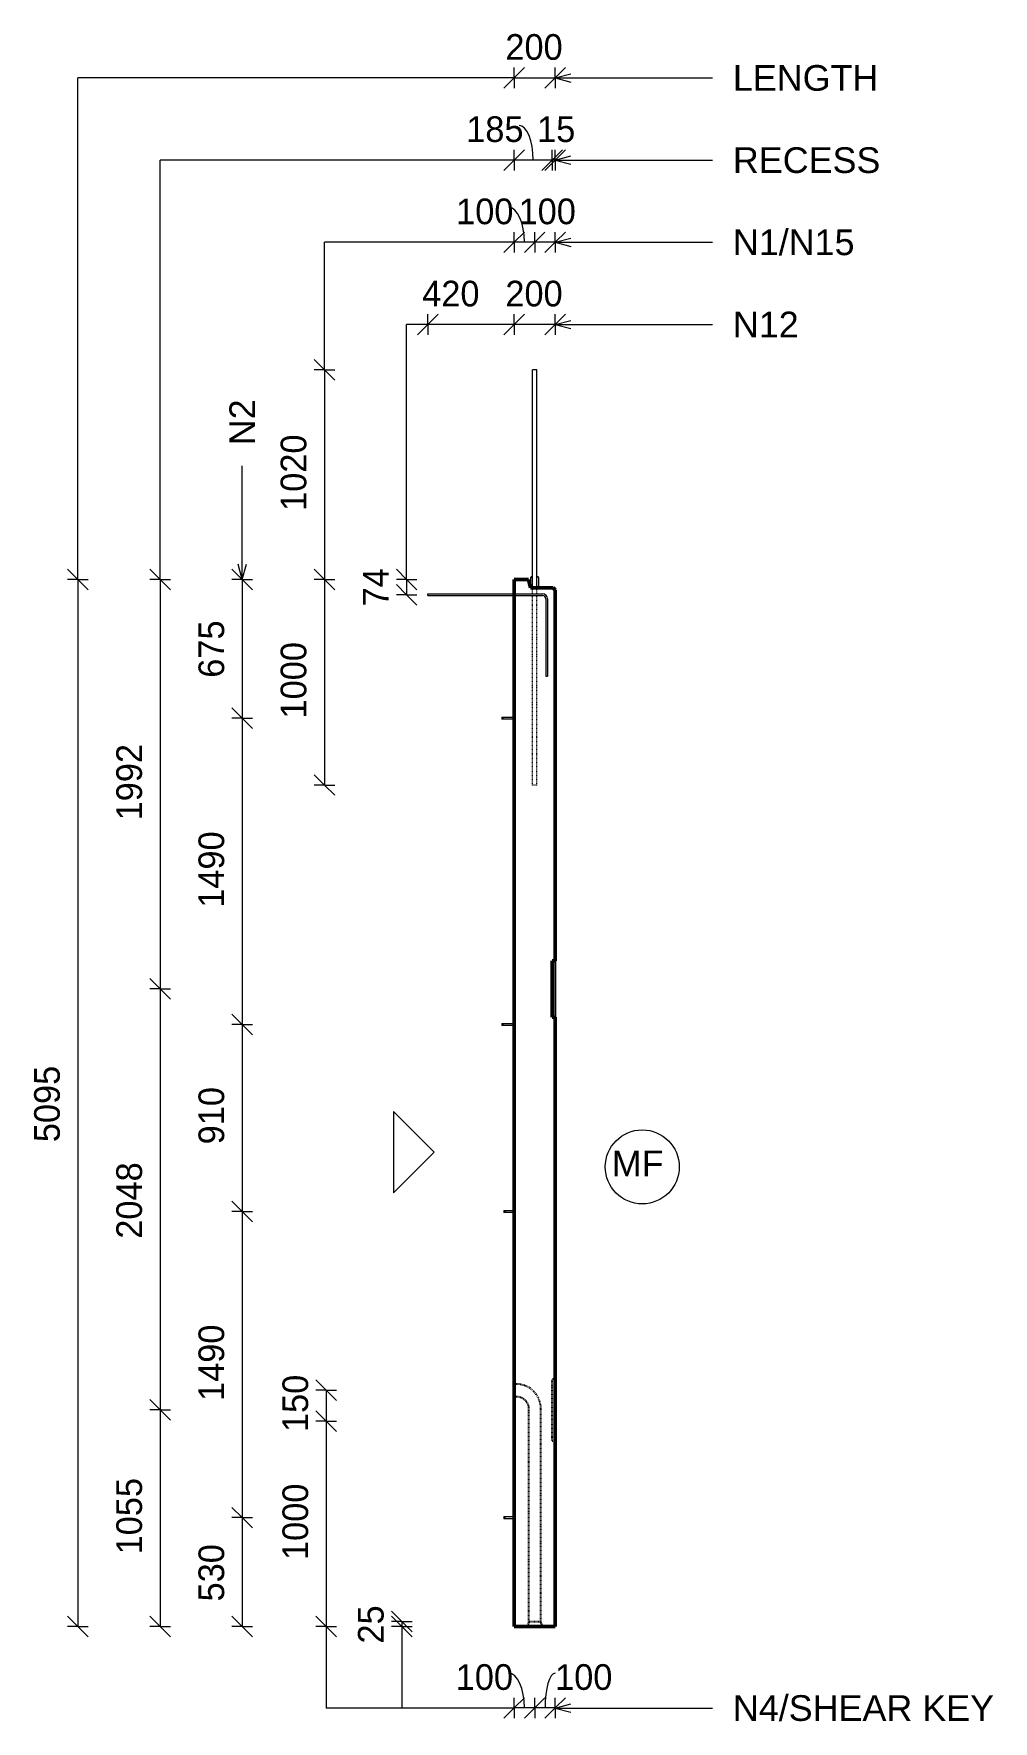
# Model space of a CAD drawing. Header units: millimetres. Extents: x 15597 to 34586, y -1856 to 19895.
# Drawn here: x 15597 to 20267, y -1856 to 6356 of the extents above; entities that cross this region are included whole.
import ezdxf

# ---------------------------------------------------------------- set-up
doc = ezdxf.new("R2010")
doc.units = ezdxf.units.MM
doc.linetypes.add('Dash', pattern=[6.36, 3.18, -3.18])
for name, color, linetype, lineweight in [('A-ANNO-DIMS', 211, 'Continuous', 9), ('A-ANNO-DIMS-50', 211, 'Continuous', 9), ('A-DETL-MBND', 5, 'Continuous', 18), ('A-GENM', 13, 'Continuous', 18), ('A-WALL', 113, 'Continuous', 25), ('A-WALL-HDLN', 110, 'Dash', 25), ('G-ANNO-TEXT', 231, 'Continuous', 9), ('S-RBAR', 171, 'Continuous', 18)]:
    doc.layers.add(name, color=color, linetype=linetype, lineweight=lineweight)
doc.styles.add('Arial', font='arial.ttf', dxfattribs={"height": 125})
doc.styles.add('Nirmala UI Semilight', font='NirmalaS.ttf', dxfattribs={"height": 125})
doc.dimstyles.new('Arrow_Filled_-_2_5_NI_UI', dxfattribs={"dimscale": 304.8, "dimtxt": 130.920493, "dimasz": 0.328084, "dimexe": 0.164042, "dimexo": 0.0625, "dimgap": 0.164042, "dimtad": 1, "dimdec": 0, "dimzin": 0, "dimdsep": 46, "dimtxsty": 'Nirmala UI Semilight', "dimblk1": 'OBLIQUE', "dimblk2": 'OBLIQUE', "dimsah": 1, "dimcen": 0.09, "dimazin": 0, "dimtfac": 1, "dimtdec": 4, "dimtix": 1, "dimtmove": 0, "dimatfit": 3, "dimfxl": 0.164042, "dimfxlon": 1, "dimtvp": 1, "dimtolj": 1, "dimtzin": 0, "dimarcsym": 2})
doc.dimstyles.new('Arrow_Filled_-_2_5_NI_UI_1', dxfattribs={"dimscale": 304.8, "dimtxt": 130.920493, "dimasz": 0.328084, "dimexe": 0.164042, "dimexo": 0.0625, "dimgap": 0.164042, "dimtad": 1, "dimdec": 0, "dimzin": 0, "dimdsep": 46, "dimtxsty": 'Nirmala UI Semilight', "dimblk1": 'OBLIQUE', "dimblk2": 'OBLIQUE', "dimsah": 1, "dimcen": 0.09, "dimazin": 0, "dimtfac": 1, "dimtdec": 4, "dimtix": 1, "dimtmove": 2, "dimatfit": 3, "dimfxl": 0.164042, "dimfxlon": 1, "dimtvp": 1, "dimtolj": 1, "dimtzin": 0, "dimarcsym": 2})
doc.dimstyles.new('Arrow_Filled_-_2_5_NI_UI_2', dxfattribs={"dimscale": 304.8, "dimtxt": 130.920493, "dimasz": 0.328084, "dimexe": 0.164042, "dimexo": 0.0625, "dimgap": 0.164042, "dimtad": 1, "dimdec": 0, "dimzin": 0, "dimdsep": 46, "dimtxsty": 'Nirmala UI Semilight', "dimblk1": 'OBLIQUE', "dimblk2": 'OBLIQUE', "dimsah": 1, "dimcen": 0.09, "dimazin": 0, "dimtfac": 1, "dimtdec": 4, "dimtix": 1, "dimtmove": 1, "dimatfit": 3, "dimfxl": 0.164042, "dimfxlon": 1, "dimtvp": 1, "dimtolj": 1, "dimtzin": 0, "dimarcsym": 2})

# ---------------------------------------------------------------- blocks, each defined once
blk = doc.blocks.new('RR spread anchor face based - RR-SA-3_0-200-1726827-Elevation Right Copy 1')
at = {"layer": 'A-GENM'}
for p, q in [((18017.9, 3712.8), (18015.4, 3707.8)), ((18015.4, 3707.8), (18015.4, 3660.2)), ((18025.4, 3712.8), (18017.9, 3712.8)), ((18052.9, 3712.8), (18045.4, 3712.8)), ((18055.4, 3707.8), (18052.9, 3712.8)), ((18055.4, 3660), (18055.4, 3707.8))]:
    blk.add_line(p, q, dxfattribs=at)
blk = doc.blocks.new('RR spread anchor face based - RR-SA-2_5-150-1726819-Elevation Right Copy 1')
at = {"layer": 'A-GENM'}
for p, q in [((17885.4, 630), (17890.4, 630)), ((17885.4, 630), (17885.4, 620)), ((17890.4, 620), (17885.4, 620)), ((17890.4, 630), (17935.4, 630)), ((17890.4, 630), (17890.4, 620)), ((17935.4, 620), (17890.4, 620))]:
    blk.add_line(p, q, dxfattribs=at)
blk = doc.blocks.new('RR spread anchor face based - RR-SA-2_5-150-1876458-Elevation Right Copy 1')
at = {"layer": 'A-GENM'}
for p, q in [((17875.4, 1540), (17880.4, 1540)), ((17875.4, 1540), (17875.4, 1530)), ((17880.4, 1530), (17875.4, 1530)), ((17880.4, 1540), (17935.4, 1540)), ((17880.4, 1540), (17880.4, 1530)), ((17935.4, 1530), (17880.4, 1530))]:
    blk.add_line(p, q, dxfattribs=at)
blk = doc.blocks.new('DIMBLOCK1-Elevation Right Copy 1')
at = {"layer": 'A-ANNO-DIMS-50'}
for p, q in [((17935.4, 4940.9), (17885.4, 4890.9)), ((17935.4, 4940.9), (17985.4, 4990.9)), ((17935.4, 4940.9), (17935.4, 4990.9)), ((18135.4, 4940.9), (17935.4, 4940.9)), ((17935.4, 4940.9), (17935.4, 4890.9)), ((18135.4, 4940.9), (18085.4, 4890.9)), ((18135.4, 4940.9), (18185.4, 4990.9)), ((18135.4, 4940.9), (18135.4, 4990.9)), ((18135.4, 4940.9), (18135.4, 4890.9))]:
    blk.add_line(p, q, dxfattribs=at)
at = {"layer": 'A-ANNO-DIMS-50', "color": 0, "insert": (17892.6, 5154), "char_height": 125, "width": 342.774, "attachment_point": 1, "line_spacing_factor": 1.142579, "style": 'Nirmala UI Semilight'}
blk.add_mtext('200', dxfattribs=at)
blk = doc.blocks.new('_Oblique')
at = {"color": 0, "linetype": 'ByBlock', "lineweight": -2}
blk.add_line((-0.5, -0.5), (0.5, 0.5), dxfattribs=at)
blk = doc.blocks.new('DIMBLOCK2-Elevation Right Copy 1')
at = {"layer": 'A-ANNO-DIMS-50'}
for p, q in [((17515.4, 4940.9), (17465.4, 4890.9)), ((17515.4, 4940.9), (17565.4, 4990.9)), ((17515.4, 4940.9), (17515.4, 4990.9)), ((17935.4, 4940.9), (17515.4, 4940.9)), ((17515.4, 4940.9), (17515.4, 4890.9)), ((17935.4, 4940.9), (17885.4, 4890.9)), ((17935.4, 4940.9), (17985.4, 4990.9)), ((17935.4, 4940.9), (17935.4, 4990.9)), ((17935.4, 4940.9), (17935.4, 4890.9))]:
    blk.add_line(p, q, dxfattribs=at)
at = {"layer": 'A-ANNO-DIMS-50', "color": 0, "insert": (17487.8, 5154), "char_height": 125, "width": 345.63, "attachment_point": 1, "line_spacing_factor": 1.142579, "style": 'Nirmala UI Semilight'}
blk.add_mtext('420', dxfattribs=at)
blk = doc.blocks.new('DIMBLOCK3-Elevation Right Copy 1')
at = {"layer": 'A-ANNO-DIMS-50'}
for p, q in [((18035.4, 5340.9), (17985.4, 5290.9)), ((18035.4, 5340.9), (18085.4, 5390.9)), ((18035.4, 5340.9), (18035.4, 5390.9)), ((18135.4, 5340.9), (18035.4, 5340.9)), ((18035.4, 5340.9), (18035.4, 5290.9)), ((18135.4, 5340.9), (18085.4, 5290.9)), ((18135.4, 5340.9), (18185.4, 5390.9)), ((18135.4, 5340.9), (18135.4, 5390.9)), ((18135.4, 5340.9), (18135.4, 5290.9))]:
    blk.add_line(p, q, dxfattribs=at)
at = {"layer": 'A-ANNO-DIMS-50', "color": 0, "insert": (17956.9, 5554), "char_height": 125, "width": 308.496, "attachment_point": 1, "line_spacing_factor": 1.142579, "style": 'Nirmala UI Semilight'}
blk.add_mtext('100', dxfattribs=at)
blk = doc.blocks.new('DIMBLOCK4-Elevation Right Copy 1')
at = {"layer": 'A-ANNO-DIMS-50'}
for p, q in [((17935.4, 5340.9), (17885.4, 5290.9)), ((17935.4, 5340.9), (17985.4, 5390.9)), ((17935.4, 5340.9), (17935.4, 5390.9)), ((18035.4, 5340.9), (17935.4, 5340.9)), ((17935.4, 5340.9), (17935.4, 5290.9)), ((18035.4, 5340.9), (17985.4, 5290.9)), ((18035.4, 5340.9), (18085.4, 5390.9)), ((18035.4, 5340.9), (18035.4, 5390.9)), ((18035.4, 5340.9), (18035.4, 5290.9))]:
    blk.add_line(p, q, dxfattribs=at)
blk.add_ellipse((17910.1, 5340.9), major_axis=(0, 169), ratio=0.445547, start_param=4.712389, end_param=6.283185, dxfattribs=at)
at = {"layer": 'A-ANNO-DIMS-50', "color": 0, "insert": (17653, 5554), "char_height": 125, "width": 308.496, "attachment_point": 1, "line_spacing_factor": 1.142579, "style": 'Nirmala UI Semilight'}
blk.add_mtext('100', dxfattribs=at)
blk = doc.blocks.new('DIMBLOCK5-Elevation Right Copy 1')
at = {"layer": 'A-ANNO-DIMS-50'}
for p, q in [((17411.9, 3700), (17361.9, 3750)), ((17411.9, 3700), (17361.9, 3700)), ((17411.9, 3700), (17411.9, 3626)), ((17411.9, 3700), (17461.9, 3650)), ((17411.9, 3700), (17461.9, 3700)), ((17411.9, 3626), (17361.9, 3676)), ((17411.9, 3626), (17361.9, 3626)), ((17411.9, 3626), (17461.9, 3576)), ((17411.9, 3626), (17461.9, 3626))]:
    blk.add_line(p, q, dxfattribs=at)
at = {"layer": 'A-ANNO-DIMS-50', "color": 0, "insert": (17198.8, 3569), "char_height": 125, "width": 225.659, "attachment_point": 1, "rotation": 90, "line_spacing_factor": 1.142579, "style": 'Nirmala UI Semilight'}
blk.add_mtext('74', dxfattribs=at)
blk = doc.blocks.new('DIMBLOCK6-Elevation Right Copy 1')
at = {"layer": 'A-ANNO-DIMS-50'}
for p, q in [((17011.9, 4720), (16961.9, 4770)), ((17011.9, 4720), (16961.9, 4720)), ((17011.9, 4720), (17011.9, 3700)), ((17011.9, 4720), (17061.9, 4670)), ((17011.9, 4720), (17061.9, 4720)), ((17011.9, 3700), (16961.9, 3750)), ((17011.9, 3700), (16961.9, 3700)), ((17011.9, 3700), (17061.9, 3650)), ((17011.9, 3700), (17061.9, 3700))]:
    blk.add_line(p, q, dxfattribs=at)
at = {"layer": 'A-ANNO-DIMS-50', "color": 0, "insert": (16798.8, 4033.9), "char_height": 125, "width": 422.754, "attachment_point": 1, "rotation": 90, "line_spacing_factor": 1.142579, "style": 'Nirmala UI Semilight'}
blk.add_mtext('1020', dxfattribs=at)
blk = doc.blocks.new('DIMBLOCK7-Elevation Right Copy 1')
at = {"layer": 'A-ANNO-DIMS-50'}
for p, q in [((17011.9, 3700), (16961.9, 3750)), ((17011.9, 3700), (16961.9, 3700)), ((17011.9, 3700), (17011.9, 2700)), ((17011.9, 3700), (17061.9, 3650)), ((17011.9, 3700), (17061.9, 3700)), ((17011.9, 2700), (16961.9, 2750)), ((17011.9, 2700), (16961.9, 2700)), ((17011.9, 2700), (17061.9, 2650)), ((17011.9, 2700), (17061.9, 2700))]:
    blk.add_line(p, q, dxfattribs=at)
at = {"layer": 'A-ANNO-DIMS-50', "color": 0, "insert": (16798.8, 3023.9), "char_height": 125, "width": 422.754, "attachment_point": 1, "rotation": 90, "line_spacing_factor": 1.142579, "style": 'Nirmala UI Semilight'}
blk.add_mtext('1000', dxfattribs=at)
blk = doc.blocks.new('DIMBLOCK8-Elevation Right Copy 1')
at = {"layer": 'A-ANNO-DIMS-50'}
for p, q in [((16611.9, 3700), (16561.9, 3750)), ((16611.9, 3700), (16561.9, 3700)), ((16611.9, 3700), (16611.9, 3025)), ((16611.9, 3700), (16661.9, 3650)), ((16611.9, 3700), (16661.9, 3700)), ((16611.9, 3025), (16561.9, 3075)), ((16611.9, 3025), (16561.9, 3025)), ((16611.9, 3025), (16661.9, 2975)), ((16611.9, 3025), (16661.9, 3025))]:
    blk.add_line(p, q, dxfattribs=at)
at = {"layer": 'A-ANNO-DIMS-50', "color": 0, "insert": (16398.8, 3222.1), "char_height": 125, "width": 337.061, "attachment_point": 1, "rotation": 90, "line_spacing_factor": 1.142579, "style": 'Nirmala UI Semilight'}
blk.add_mtext('675', dxfattribs=at)
blk = doc.blocks.new('DIMBLOCK9-Elevation Right Copy 1')
at = {"layer": 'A-ANNO-DIMS-50'}
for p, q in [((16611.9, 3025), (16561.9, 3075)), ((16611.9, 3025), (16561.9, 3025)), ((16611.9, 3025), (16611.9, 1535)), ((16611.9, 3025), (16661.9, 2975)), ((16611.9, 3025), (16661.9, 3025)), ((16611.9, 1535), (16561.9, 1585)), ((16611.9, 1535), (16561.9, 1535)), ((16611.9, 1535), (16661.9, 1485)), ((16611.9, 1535), (16661.9, 1535))]:
    blk.add_line(p, q, dxfattribs=at)
at = {"layer": 'A-ANNO-DIMS-50', "color": 0, "insert": (16398.8, 2102.7), "char_height": 125, "width": 425.611, "attachment_point": 1, "rotation": 90, "line_spacing_factor": 1.142579, "style": 'Nirmala UI Semilight'}
blk.add_mtext('1490', dxfattribs=at)
blk = doc.blocks.new('DIMBLOCK10-Elevation Right Copy 1')
at = {"layer": 'A-ANNO-DIMS-50'}
for p, q in [((16611.9, 1535), (16561.9, 1585)), ((16611.9, 1535), (16561.9, 1535)), ((16611.9, 1535), (16611.9, 625)), ((16611.9, 1535), (16661.9, 1485)), ((16611.9, 1535), (16661.9, 1535)), ((16611.9, 625), (16561.9, 675)), ((16611.9, 625), (16561.9, 625)), ((16611.9, 625), (16661.9, 575)), ((16611.9, 625), (16661.9, 625))]:
    blk.add_line(p, q, dxfattribs=at)
at = {"layer": 'A-ANNO-DIMS-50', "color": 0, "insert": (16398.8, 951.5), "char_height": 125, "width": 308.496, "attachment_point": 1, "rotation": 90, "line_spacing_factor": 1.142579, "style": 'Nirmala UI Semilight'}
blk.add_mtext('910', dxfattribs=at)
blk = doc.blocks.new('DIMBLOCK11-Elevation Right Copy 1')
at = {"layer": 'A-ANNO-DIMS-50'}
for p, q in [((16611.9, 625), (16561.9, 675)), ((16611.9, 625), (16561.9, 625)), ((16611.9, 625), (16611.9, -865)), ((16611.9, 625), (16661.9, 575)), ((16611.9, 625), (16661.9, 625)), ((16611.9, -865), (16561.9, -815)), ((16611.9, -865), (16561.9, -865)), ((16611.9, -865), (16661.9, -915)), ((16611.9, -865), (16661.9, -865))]:
    blk.add_line(p, q, dxfattribs=at)
at = {"layer": 'A-ANNO-DIMS-50', "color": 0, "insert": (16398.8, -297.3), "char_height": 125, "width": 425.611, "attachment_point": 1, "rotation": 90, "line_spacing_factor": 1.142579, "style": 'Nirmala UI Semilight'}
blk.add_mtext('1490', dxfattribs=at)
blk = doc.blocks.new('DIMBLOCK12-Elevation Right Copy 1')
at = {"layer": 'A-ANNO-DIMS-50'}
for p, q in [((16611.9, -865), (16561.9, -815)), ((16611.9, -865), (16561.9, -865)), ((16611.9, -865), (16611.9, -1395)), ((16611.9, -865), (16661.9, -915)), ((16611.9, -865), (16661.9, -865)), ((16611.9, -1395), (16561.9, -1345)), ((16611.9, -1395), (16561.9, -1395)), ((16611.9, -1395), (16661.9, -1445)), ((16611.9, -1395), (16661.9, -1395))]:
    blk.add_line(p, q, dxfattribs=at)
at = {"layer": 'A-ANNO-DIMS-50', "color": 0, "insert": (16398.8, -1272.8), "char_height": 125, "width": 342.774, "attachment_point": 1, "rotation": 90, "line_spacing_factor": 1.142579, "style": 'Nirmala UI Semilight'}
blk.add_mtext('530', dxfattribs=at)
blk = doc.blocks.new('DIMBLOCK13-Elevation Right Copy 1')
at = {"layer": 'A-ANNO-DIMS-50'}
for p, q in [((18120.4, 5740.9), (18170.4, 5790.9)), ((18120.4, 5740.9), (18120.4, 5790.9)), ((18135.4, 5740.9), (18185.4, 5790.9)), ((18135.4, 5740.9), (18135.4, 5790.9)), ((18120.4, 5740.9), (18070.4, 5690.9)), ((18135.4, 5740.9), (18085.4, 5690.9)), ((18135.4, 5740.9), (18120.4, 5740.9)), ((18120.4, 5740.9), (18120.4, 5690.9)), ((18135.4, 5740.9), (18135.4, 5690.9))]:
    blk.add_line(p, q, dxfattribs=at)
at = {"layer": 'A-ANNO-DIMS-50', "color": 0, "insert": (18047, 5954), "char_height": 125, "width": 194.238, "attachment_point": 1, "line_spacing_factor": 1.142579, "style": 'Nirmala UI Semilight'}
blk.add_mtext('15', dxfattribs=at)
blk = doc.blocks.new('DIMBLOCK14-Elevation Right Copy 1')
at = {"layer": 'A-ANNO-DIMS-50'}
for p, q in [((17935.4, 5740.9), (17985.4, 5790.9)), ((17935.4, 5740.9), (17935.4, 5790.9)), ((18120.4, 5740.9), (18170.4, 5790.9)), ((18120.4, 5740.9), (18120.4, 5790.9)), ((17935.4, 5740.9), (17885.4, 5690.9)), ((18120.4, 5740.9), (17935.4, 5740.9)), ((17935.4, 5740.9), (17935.4, 5690.9)), ((18120.4, 5740.9), (18070.4, 5690.9)), ((18120.4, 5740.9), (18120.4, 5690.9))]:
    blk.add_line(p, q, dxfattribs=at)
blk.add_ellipse((17959, 5740.9), major_axis=(0, 169), ratio=0.407669, start_param=4.712389, end_param=6.283185, dxfattribs=at)
at = {"layer": 'A-ANNO-DIMS-50', "color": 0, "insert": (17701.9, 5954), "char_height": 125, "width": 308.496, "attachment_point": 1, "line_spacing_factor": 1.142579, "style": 'Nirmala UI Semilight'}
blk.add_mtext('185', dxfattribs=at)
blk = doc.blocks.new('DIMBLOCK15-Elevation Right Copy 1')
at = {"layer": 'A-ANNO-DIMS-50'}
for p, q in [((16211.9, 3700), (16161.9, 3750)), ((16211.9, 3700), (16161.9, 3700)), ((16211.9, 3700), (16211.9, 1708.1)), ((16211.9, 3700), (16261.9, 3650)), ((16211.9, 3700), (16261.9, 3700)), ((16211.9, 1708.1), (16161.9, 1758.1)), ((16211.9, 1708.1), (16161.9, 1708.1)), ((16211.9, 1708.1), (16261.9, 1658.1)), ((16211.9, 1708.1), (16261.9, 1708.1))]:
    blk.add_line(p, q, dxfattribs=at)
at = {"layer": 'A-ANNO-DIMS-50', "color": 0, "insert": (15998.8, 2527.9), "char_height": 125, "width": 422.754, "attachment_point": 1, "rotation": 90, "line_spacing_factor": 1.142579, "style": 'Nirmala UI Semilight'}
blk.add_mtext('1992', dxfattribs=at)
blk = doc.blocks.new('DIMBLOCK16-Elevation Right Copy 1')
at = {"layer": 'A-ANNO-DIMS-50'}
for p, q in [((16211.9, 1708.1), (16161.9, 1758.1)), ((16211.9, 1708.1), (16161.9, 1708.1)), ((16211.9, 1708.1), (16211.9, -340.4)), ((16211.9, 1708.1), (16261.9, 1658.1)), ((16211.9, 1708.1), (16261.9, 1708.1)), ((16211.9, -340.4), (16161.9, -290.4)), ((16211.9, -340.4), (16161.9, -340.4)), ((16211.9, -340.4), (16261.9, -390.4)), ((16211.9, -340.4), (16261.9, -340.4))]:
    blk.add_line(p, q, dxfattribs=at)
at = {"layer": 'A-ANNO-DIMS-50', "color": 0, "insert": (15998.8, 492.3), "char_height": 125, "width": 459.888, "attachment_point": 1, "rotation": 90, "line_spacing_factor": 1.142579, "style": 'Nirmala UI Semilight'}
blk.add_mtext('2048', dxfattribs=at)
blk = doc.blocks.new('DIMBLOCK17-Elevation Right Copy 1')
at = {"layer": 'A-ANNO-DIMS-50'}
for p, q in [((16211.9, -340.4), (16161.9, -290.4)), ((16211.9, -340.4), (16161.9, -340.4)), ((16211.9, -340.4), (16211.9, -1395)), ((16211.9, -340.4), (16261.9, -390.4)), ((16211.9, -340.4), (16261.9, -340.4)), ((16211.9, -1395), (16161.9, -1345)), ((16211.9, -1395), (16161.9, -1395)), ((16211.9, -1395), (16261.9, -1445)), ((16211.9, -1395), (16261.9, -1395))]:
    blk.add_line(p, q, dxfattribs=at)
at = {"layer": 'A-ANNO-DIMS-50', "color": 0, "insert": (15998.8, -1043.8), "char_height": 125, "width": 422.754, "attachment_point": 1, "rotation": 90, "line_spacing_factor": 1.142579, "style": 'Nirmala UI Semilight'}
blk.add_mtext('1055', dxfattribs=at)
blk = doc.blocks.new('DIMBLOCK18-Elevation Right Copy 1')
at = {"layer": 'A-ANNO-DIMS-50'}
for p, q in [((15811.9, 3700), (15761.9, 3750)), ((15811.9, 3700), (15761.9, 3700)), ((15811.9, 3700), (15811.9, -1395)), ((15811.9, 3700), (15861.9, 3650)), ((15811.9, 3700), (15861.9, 3700)), ((15811.9, -1395), (15761.9, -1345)), ((15811.9, -1395), (15761.9, -1395)), ((15811.9, -1395), (15861.9, -1445)), ((15811.9, -1395), (15861.9, -1395))]:
    blk.add_line(p, q, dxfattribs=at)
at = {"layer": 'A-ANNO-DIMS-50', "color": 0, "insert": (15598.8, 962.1), "char_height": 125, "width": 457.032, "attachment_point": 1, "rotation": 90, "line_spacing_factor": 1.142579, "style": 'Nirmala UI Semilight'}
blk.add_mtext('5095', dxfattribs=at)
blk = doc.blocks.new('DIMBLOCK19-Elevation Right Copy 1')
at = {"layer": 'A-ANNO-DIMS-50'}
for p, q in [((17935.4, 6140.9), (17985.4, 6190.9)), ((17935.4, 6140.9), (17935.4, 6190.9)), ((18135.4, 6140.9), (18185.4, 6190.9)), ((18135.4, 6140.9), (18135.4, 6190.9)), ((17935.4, 6140.9), (17885.4, 6090.9)), ((17935.4, 6140.9), (18135.4, 6140.9)), ((17935.4, 6140.9), (17935.4, 6090.9)), ((18135.4, 6140.9), (18085.4, 6090.9)), ((18135.4, 6140.9), (18135.4, 6090.9))]:
    blk.add_line(p, q, dxfattribs=at)
at = {"layer": 'A-ANNO-DIMS-50', "color": 0, "insert": (17892.6, 6354), "char_height": 125, "width": 342.774, "attachment_point": 1, "line_spacing_factor": 1.142579, "style": 'Nirmala UI Semilight'}
blk.add_mtext('200', dxfattribs=at)
blk = doc.blocks.new('DIMBLOCK20-Elevation Right Copy 1')
at = {"layer": 'A-ANNO-DIMS-50'}
for p, q in [((18035.4, -1791.1), (17985.4, -1841.1)), ((18035.4, -1791.1), (18085.4, -1741.1)), ((18035.4, -1791.1), (18035.4, -1741.1)), ((18135.4, -1791.1), (18035.4, -1791.1)), ((18035.4, -1791.1), (18035.4, -1841.1)), ((18135.4, -1791.1), (18085.4, -1841.1)), ((18135.4, -1791.1), (18185.4, -1741.1)), ((18135.4, -1791.1), (18135.4, -1741.1)), ((18135.4, -1791.1), (18135.4, -1841.1))]:
    blk.add_line(p, q, dxfattribs=at)
blk.add_ellipse((18134.6, -1791.1), major_axis=(0, 169), ratio=0.290692, start_param=0, end_param=1.570796, dxfattribs=at)
at = {"layer": 'A-ANNO-DIMS-50', "color": 0, "insert": (18134.6, -1578), "char_height": 125, "width": 308.496, "attachment_point": 1, "line_spacing_factor": 1.142579, "style": 'Nirmala UI Semilight'}
blk.add_mtext('100', dxfattribs=at)
blk = doc.blocks.new('DIMBLOCK21-Elevation Right Copy 1')
at = {"layer": 'A-ANNO-DIMS-50'}
for p, q in [((17935.4, -1791.1), (17885.4, -1841.1)), ((17935.4, -1791.1), (17985.4, -1741.1)), ((17935.4, -1791.1), (17935.4, -1741.1)), ((18035.4, -1791.1), (17935.4, -1791.1)), ((17935.4, -1791.1), (17935.4, -1841.1)), ((18035.4, -1791.1), (17985.4, -1841.1)), ((18035.4, -1791.1), (18085.4, -1741.1)), ((18035.4, -1791.1), (18035.4, -1741.1)), ((18035.4, -1791.1), (18035.4, -1841.1))]:
    blk.add_line(p, q, dxfattribs=at)
blk.add_ellipse((17908, -1791.1), major_axis=(0, 169), ratio=0.458383, start_param=4.712389, end_param=6.283185, dxfattribs=at)
at = {"layer": 'A-ANNO-DIMS-50', "color": 0, "insert": (17650.9, -1578), "char_height": 125, "width": 308.496, "attachment_point": 1, "line_spacing_factor": 1.142579, "style": 'Nirmala UI Semilight'}
blk.add_mtext('100', dxfattribs=at)
blk = doc.blocks.new('DIMBLOCK22-Elevation Right Copy 1')
at = {"layer": 'A-ANNO-DIMS-50'}
for p, q in [((17020.5, -245), (16970.5, -195)), ((17020.5, -245), (16970.5, -245)), ((17020.5, -245), (17020.5, -395)), ((17020.5, -245), (17070.5, -295)), ((17020.5, -245), (17070.5, -245)), ((17020.5, -395), (16970.5, -345)), ((17020.5, -395), (16970.5, -395)), ((17020.5, -395), (17070.5, -445)), ((17020.5, -395), (17070.5, -395))]:
    blk.add_line(p, q, dxfattribs=at)
at = {"layer": 'A-ANNO-DIMS-50', "color": 0, "insert": (16807.4, -448.5), "char_height": 125, "width": 308.496, "attachment_point": 1, "rotation": 90, "line_spacing_factor": 1.142579, "style": 'Nirmala UI Semilight'}
blk.add_mtext('150', dxfattribs=at)
blk = doc.blocks.new('DIMBLOCK23-Elevation Right Copy 1')
at = {"layer": 'A-ANNO-DIMS-50'}
for p, q in [((17020.5, -395), (16970.5, -345)), ((17020.5, -395), (16970.5, -395)), ((17020.5, -395), (17020.5, -1395)), ((17020.5, -395), (17070.5, -445)), ((17020.5, -395), (17070.5, -395)), ((17020.5, -1395), (16970.5, -1345)), ((17020.5, -1395), (16970.5, -1395)), ((17020.5, -1395), (17070.5, -1445)), ((17020.5, -1395), (17070.5, -1395))]:
    blk.add_line(p, q, dxfattribs=at)
at = {"layer": 'A-ANNO-DIMS-50', "color": 0, "insert": (16807.4, -1071.1), "char_height": 125, "width": 422.754, "attachment_point": 1, "rotation": 90, "line_spacing_factor": 1.142579, "style": 'Nirmala UI Semilight'}
blk.add_mtext('1000', dxfattribs=at)
blk = doc.blocks.new('DIMBLOCK24-Elevation Right Copy 1')
at = {"layer": 'A-ANNO-DIMS-50'}
for p, q in [((17388.2, -1370), (17338.2, -1320)), ((17388.2, -1395), (17338.2, -1345)), ((17388.2, -1370), (17338.2, -1370)), ((17388.2, -1395), (17338.2, -1395)), ((17388.2, -1370), (17388.2, -1395)), ((17388.2, -1370), (17438.2, -1420)), ((17388.2, -1370), (17438.2, -1370)), ((17388.2, -1395), (17438.2, -1445)), ((17388.2, -1395), (17438.2, -1395))]:
    blk.add_line(p, q, dxfattribs=at)
at = {"layer": 'A-ANNO-DIMS-50', "color": 0, "insert": (17175.1, -1477.7), "char_height": 125, "width": 228.516, "attachment_point": 1, "rotation": 90, "line_spacing_factor": 1.142579, "style": 'Nirmala UI Semilight'}
blk.add_mtext('25', dxfattribs=at)

msp = doc.modelspace()

# ---------------------------------------------------------------- linework, layer by layer
at = {"layer": 'A-DETL-MBND'}
for p, q in [((15811.9, 3700), (15811.9, 6140.9)), ((17935.4, 6140.9), (15811.9, 6140.9)), ((16211.9, 3700), (16211.9, 5740.9)), ((17935.4, 5740.9), (16211.9, 5740.9)), ((17011.9, 4720), (17011.9, 5340.9)), ((17945.4, 5340.9), (17011.9, 5340.9)), ((17411.9, 3700), (17411.9, 4940.9)), ((17515.4, 4940.9), (17411.9, 4940.9)), ((17348.8, 1111.7), (17348.8, 715.7)), ((17546.8, 913.7), (17348.8, 1111.7)), ((17348.8, 715.7), (17546.8, 913.7)), ((17020.6, -1395), (17020.6, -1791.4)), ((17388.6, -1395), (17388.6, -1791.4)), ((17935.4, -1791.4), (17020.6, -1791.4))]:
    msp.add_line(p, q, dxfattribs=at)
msp.add_circle((18558.9, 841.9), 180, dxfattribs=at)
at = {"layer": 'A-WALL', "lineweight": 50}
for p, q in [((18005.4, 3700), (17935.4, 3700)), ((17935.4, 3700), (17935.4, -1395)), ((18015.4, 3660), (18005.4, 3700)), ((18125.4, 3660), (18015.4, 3660)), ((18135.4, 3650), (18125.4, 3660)), ((18135.4, 1845.1), (18135.4, 3650)), ((18120.4, 1571.1), (18120.4, 1845.1)), ((18120.4, 1845.1), (18135.4, 1845.1)), ((18135.4, 1571.1), (18120.4, 1571.1)), ((18135.4, -1395), (18135.4, 1571.1)), ((17935.4, -1395), (18135.4, -1395))]:
    msp.add_line(p, q, dxfattribs=at)
at = {"layer": 'A-WALL'}
msp.add_line((18135.4, 1845.1), (18135.4, 1571.1), dxfattribs=at)
at = {"layer": 'A-WALL-HDLN'}
for p, q in [((17945.4, -215), (17935.4, -215)), ((18135.4, -190.4), (18120.4, -190.4)), ((18120.4, -490), (18120.4, -190.7)), ((17935.4, -275), (17945.4, -275)), ((18005.4, -335), (18005.4, -1376.3)), ((18065.4, -1376.3), (18065.4, -335)), ((18120.4, -490.4), (18135.4, -490.4)), ((18005.4, -1376.3), (17997.9, -1395)), ((18007.9, -1370), (18062.9, -1370)), ((18065.4, -1376.3), (18072.9, -1395))]:
    msp.add_line(p, q, dxfattribs=at)
at = {"layer": 'A-WALL-HDLN', "flags": 128}
for points in [[(18065.4, -335), (18065.3, -330.2), (18065, -325.4), (18064.6, -320.6), (18063.9, -315.9), (18063, -311.2), (18062, -306.5), (18060.8, -301.8), (18059.3, -297.3), (18057.7, -292.7), (18056, -288.3), (18054, -283.9), (18051.9, -279.6), (18049.6, -275.4), (18047.1, -271.3), (18044.5, -267.2), (18041.7, -263.3), (18038.7, -259.5), (18035.6, -255.9), (18032.4, -252.3), (18029, -248.9), (18025.5, -245.6), (18021.9, -242.5), (18018.1, -239.5), (18014.3, -236.7), (18010.3, -234), (18006.2, -231.5), (18002, -229.2), (17997.7, -227), (17993.4, -225), (17988.9, -223.2), (17984.4, -221.5), (17979.8, -220), (17975.2, -218.8), (17970.5, -217.7), (17965.8, -216.7), (17961.1, -216), (17956.3, -215.5), (17951.5, -215.2), (17946.7, -215), (17945.4, -215)], [(17945.4, -275), (17947.8, -275), (17950.2, -275.2), (17952.6, -275.4), (17955, -275.8), (17957.4, -276.2), (17959.7, -276.7), (17962, -277.3), (17964.3, -278), (17966.6, -278.8), (17968.8, -279.7), (17971, -280.7), (17973.1, -281.8), (17975.2, -282.9), (17977.3, -284.2), (17979.3, -285.5), (17981.3, -286.9), (17983.2, -288.3), (17985, -289.9), (17986.8, -291.5), (17988.5, -293.2), (17990.1, -295), (17991.7, -296.8), (17993.2, -298.7), (17994.6, -300.6), (17995.9, -302.6), (17997.2, -304.6), (17998.3, -306.7), (17999.4, -308.9), (18000.4, -311), (18001.4, -313.3), (18002.2, -315.5), (18002.9, -317.8), (18003.6, -320.1), (18004.1, -322.4), (18004.6, -324.8), (18004.9, -327.2), (18005.2, -329.6), (18005.4, -332), (18005.4, -334.4), (18005.4, -335)], [(18007.9, -1370), (18006.8, -1372.7), (18006.1, -1374.7), (18005.6, -1375.9), (18005.4, -1376.2)], [(18065.4, -1376.2), (18065.3, -1375.9), (18064.8, -1374.7), (18064, -1372.7), (18062.9, -1370)]]:
    msp.add_lwpolyline(points, dxfattribs=at)
at = {"layer": 'G-ANNO-TEXT', "color": 10}
for p, q in [((18135.4, 6140.9), (18210.4, 6161)), ((18135.4, 6140.9), (18210.4, 6120.8)), ((18135.4, 6140.9), (18900, 6140.9)), ((18135.4, 5740.9), (18210.4, 5761)), ((18135.4, 5740.9), (18210.4, 5720.8)), ((18135.4, 5740.9), (18900, 5740.9)), ((18135.4, 5340.9), (18210.4, 5361)), ((18135.4, 5340.9), (18210.4, 5320.8)), ((18135.4, 5340.9), (18900, 5340.9)), ((18135.4, 4940.9), (18210.4, 4961)), ((18135.4, 4940.9), (18210.4, 4920.8)), ((18135.4, 4940.9), (18900, 4940.9)), ((16611.9, 3700), (16611.9, 4253.6)), ((16611.9, 3700), (16591.8, 3775)), ((16611.9, 3700), (16632, 3775)), ((18135.4, -1791.4), (18210.4, -1771.3)), ((18135.4, -1791.4), (18210.4, -1811.5)), ((18135.4, -1791.4), (18900, -1791.4))]:
    msp.add_line(p, q, dxfattribs=at)
at = {"layer": 'S-RBAR'}
for p, q in [((18045.4, 4720), (18025.4, 4720)), ((18025.4, 3660), (18025.4, 4720)), ((18045.4, 3660), (18045.4, 4720)), ((17515.4, 3630), (18073.6, 3630)), ((17515.4, 3622), (17515.4, 3630)), ((17515.4, 3622), (18073.6, 3622)), ((18089.6, 3606), (18089.6, 3230)), ((18097.6, 3606), (18097.6, 3230)), ((18089.6, 3230), (18097.6, 3230))]:
    msp.add_line(p, q, dxfattribs=at)
at = {"layer": 'S-RBAR', "linetype": 'Dash'}
for p, q in [((18025.4, 3630), (18025.4, 3660)), ((18025.4, 2700), (18025.4, 3622)), ((18045.4, 3630), (18045.4, 3660)), ((18045.4, 2700), (18045.4, 3622)), ((18045.4, 2700), (18025.4, 2700))]:
    msp.add_line(p, q, dxfattribs=at)
at = {"layer": 'S-RBAR'}
for radius in [24, 16]:
    msp.add_arc((18073.6, 3606), radius, 0, 90, dxfattribs=at)

# ---------------------------------------------------------------- block references
at = {"layer": 'A-GENM'}
for name, p in [('RR spread anchor face based - RR-SA-3_0-200-1726827-Elevation Right Copy 1', (0, 0)), ('RR spread anchor face based - RR-SA-2_5-150-1876458-Elevation Right Copy 1', (0, 1490)), ('RR spread anchor face based - RR-SA-2_5-150-1876458-Elevation Right Copy 1', (0, 0)), ('RR spread anchor face based - RR-SA-2_5-150-1726819-Elevation Right Copy 1', (0, 0)), ('RR spread anchor face based - RR-SA-2_5-150-1726819-Elevation Right Copy 1', (0, -1490))]:
    msp.add_blockref(name, p, dxfattribs=at)

# ---------------------------------------------------------------- texts
at = {"layer": 'G-ANNO-TEXT', "color": 7, "char_height": 125, "attachment_point": 1, "style": 'Arial'}
for s, insert, width in [('LENGTH', (19000, 6203.4), 857.806), ('RECESS', (19000, 5803.4), 865.822), ('N1/N15', (19000, 5403.4), 713.502), ('N12', (19000, 5003.4), 384.81), ('MF', (18410.4, 920.9), 300.633), ('N4/SHEAR KEY', (19000, -1728.9), 1535.232)]:
    msp.add_mtext(s, dxfattribs=dict(at, insert=insert, width=width))
at = {"layer": 'G-ANNO-TEXT', "color": 7, "insert": (16549.4, 4353.6), "char_height": 125, "width": 268.565, "attachment_point": 1, "rotation": 90, "style": 'Arial'}
msp.add_mtext('N2', dxfattribs=at)

# ---------------------------------------------------------------- dimensions: what is measured, and where the dimension line sits
at = {"layer": 'A-ANNO-DIMS'}
for base, p1, p2, override, picture, middle in [((18135.4, 6140.9), (17935.4, 6090.9), (18135.4, 6090.9), {"dimpost": '<>', "dimfxl": 200}, 'DIMBLOCK19-Elevation Right Copy 1', (18035.4, 6255.5)), ((18120.4, 5740.9), (18135.4, 5690.9), (18120.4, 5690.9), {"dimpost": '<>', "dimfxl": 15}, 'DIMBLOCK13-Elevation Right Copy 1', (18127.9, 5855.8)), ((18035.4, 5340.9), (18135.4, 5290.9), (18035.4, 5290.9), {"dimpost": '<>', "dimfxl": 100}, 'DIMBLOCK3-Elevation Right Copy 1', (18085.4, 5455.8)), ((17935.4, 4940.9), (18135.4, 4890.9), (17935.4, 4890.9), {"dimpost": '<>', "dimfxl": 200}, 'DIMBLOCK1-Elevation Right Copy 1', (18035.4, 5055.5))]:
    dim = msp.add_linear_dim(base=base, p1=p1, p2=p2, dimstyle='Arrow_Filled_-_2_5_NI_UI', override=override, dxfattribs=at)
    dim.commit()
    dim.dimension.update_dxf_attribs({"geometry": picture, "text_midpoint": middle})
for base, p1, p2, dimstyle, override, picture, middle in [((17935.4, 5740.9), (18120.4, 5690.9), (17935.4, 5690.9), 'Arrow_Filled_-_2_5_NI_UI_2', {"dimpost": '<>', "dimfxl": 185}, 'DIMBLOCK14-Elevation Right Copy 1', (17856.2, 5870.6)), ((17935.4, 5340.9), (18035.4, 5290.9), (17935.4, 5290.9), 'Arrow_Filled_-_2_5_NI_UI_2', {"dimpost": '<>', "dimfxl": 100}, 'DIMBLOCK4-Elevation Right Copy 1', (17807.3, 5470.6)), ((17515.4, 4940.9), (17935.4, 4890.9), (17515.4, 4890.9), 'Arrow_Filled_-_2_5_NI_UI_1', {"dimpost": '<>', "dimfxl": 420}, 'DIMBLOCK2-Elevation Right Copy 1', (17660.6, 5070.6)), ((17935.4, -1791.1), (18035.4, -1741.1), (17935.4, -1741.1), 'Arrow_Filled_-_2_5_NI_UI_2', {"dimpost": '<>', "dimfxl": 100}, 'DIMBLOCK21-Elevation Right Copy 1', (17805.1, -1661.4)), ((18035.4, -1791.1), (18135.4, -1741.1), (18035.4, -1741.1), 'Arrow_Filled_-_2_5_NI_UI_2', {"dimpost": '<>', "dimfxl": 100}, 'DIMBLOCK20-Elevation Right Copy 1', (18288.8, -1661.4))]:
    dim = msp.add_linear_dim(base=base, p1=p1, p2=p2, dimstyle=dimstyle, override=override, dxfattribs=at)
    dim.commit()
    dim.dimension.update_dxf_attribs({"geometry": picture, "text_midpoint": middle, "dimtype": 160})
for base, p1, p2, override, picture, middle in [((17011.9, 3700), (17061.9, 4720), (17061.9, 3700), {"dimpost": '<>', "dimfxl": 1020}, 'DIMBLOCK6-Elevation Right Copy 1', (16896.9, 4210)), ((17411.9, 3626), (17461.9, 3700), (17461.9, 3626), {"dimpost": '<>', "dimfxl": 74}, 'DIMBLOCK5-Elevation Right Copy 1', (17299.4, 3663)), ((15811.9, -1395), (15861.9, 3700), (15861.9, -1395), {"dimpost": '<>', "dimfxl": 5095}, 'DIMBLOCK18-Elevation Right Copy 1', (15697.3, 1152.5)), ((16211.9, 1708.1), (16261.9, 3700), (16261.9, 1708.1), {"dimpost": '<>', "dimfxl": 1991.879559}, 'DIMBLOCK15-Elevation Right Copy 1', (16096.9, 2704.1)), ((16611.9, 3025), (16661.9, 3700), (16661.9, 3025), {"dimpost": '<>', "dimfxl": 675}, 'DIMBLOCK8-Elevation Right Copy 1', (16497.3, 3362.5)), ((17011.9, 2700), (17061.9, 3700), (17061.9, 2700), {"dimpost": '<>', "dimfxl": 1000}, 'DIMBLOCK7-Elevation Right Copy 1', (16896.9, 3200)), ((16611.9, 1535), (16661.9, 3025), (16661.9, 1535), {"dimpost": '<>', "dimfxl": 1490}, 'DIMBLOCK9-Elevation Right Copy 1', (16496.9, 2280)), ((16211.8887, -340.3528), (16261.8887, 1708.1204), (16261.8887, -340.3528), {"dimpost": '<>', "dimfxl": 2048.473193}, 'DIMBLOCK16-Elevation Right Copy 1', (16097.2966, 683.8838)), ((16611.9, 625), (16661.9, 1535), (16661.9, 625), {"dimpost": '<>', "dimfxl": 910}, 'DIMBLOCK10-Elevation Right Copy 1', (16496.9, 1080)), ((16611.9, -865), (16661.9, 625), (16661.9, -865), {"dimpost": '<>', "dimfxl": 1490}, 'DIMBLOCK11-Elevation Right Copy 1', (16496.9, -120)), ((17020.5, -395), (17070.5, -245), (17070.5, -395), {"dimpost": '<>', "dimfxl": 150}, 'DIMBLOCK22-Elevation Right Copy 1', (16905.5, -320)), ((16211.9, -1395), (16261.9, -340.4), (16261.9, -1395), {"dimpost": '<>', "dimfxl": 1054.647248}, 'DIMBLOCK17-Elevation Right Copy 1', (16096.9, -867.7)), ((17020.5, -1395), (17070.5, -395), (17070.5, -1395), {"dimpost": '<>', "dimfxl": 1000}, 'DIMBLOCK23-Elevation Right Copy 1', (16905.5, -895)), ((16611.9, -1395), (16661.9, -865), (16661.9, -1395), {"dimpost": '<>', "dimfxl": 530}, 'DIMBLOCK12-Elevation Right Copy 1', (16497.3, -1130)), ((17388.2, -1395), (17438.2, -1370), (17438.2, -1395), {"dimpost": '<>', "dimfxl": 25}, 'DIMBLOCK24-Elevation Right Copy 1', (17273.6, -1382.5))]:
    dim = msp.add_linear_dim(base=base, p1=p1, p2=p2, angle=90, dimstyle='Arrow_Filled_-_2_5_NI_UI', override=override, dxfattribs=at)
    dim.commit()
    dim.dimension.update_dxf_attribs({"geometry": picture, "text_midpoint": middle})

doc.saveas('drawing.dxf')
